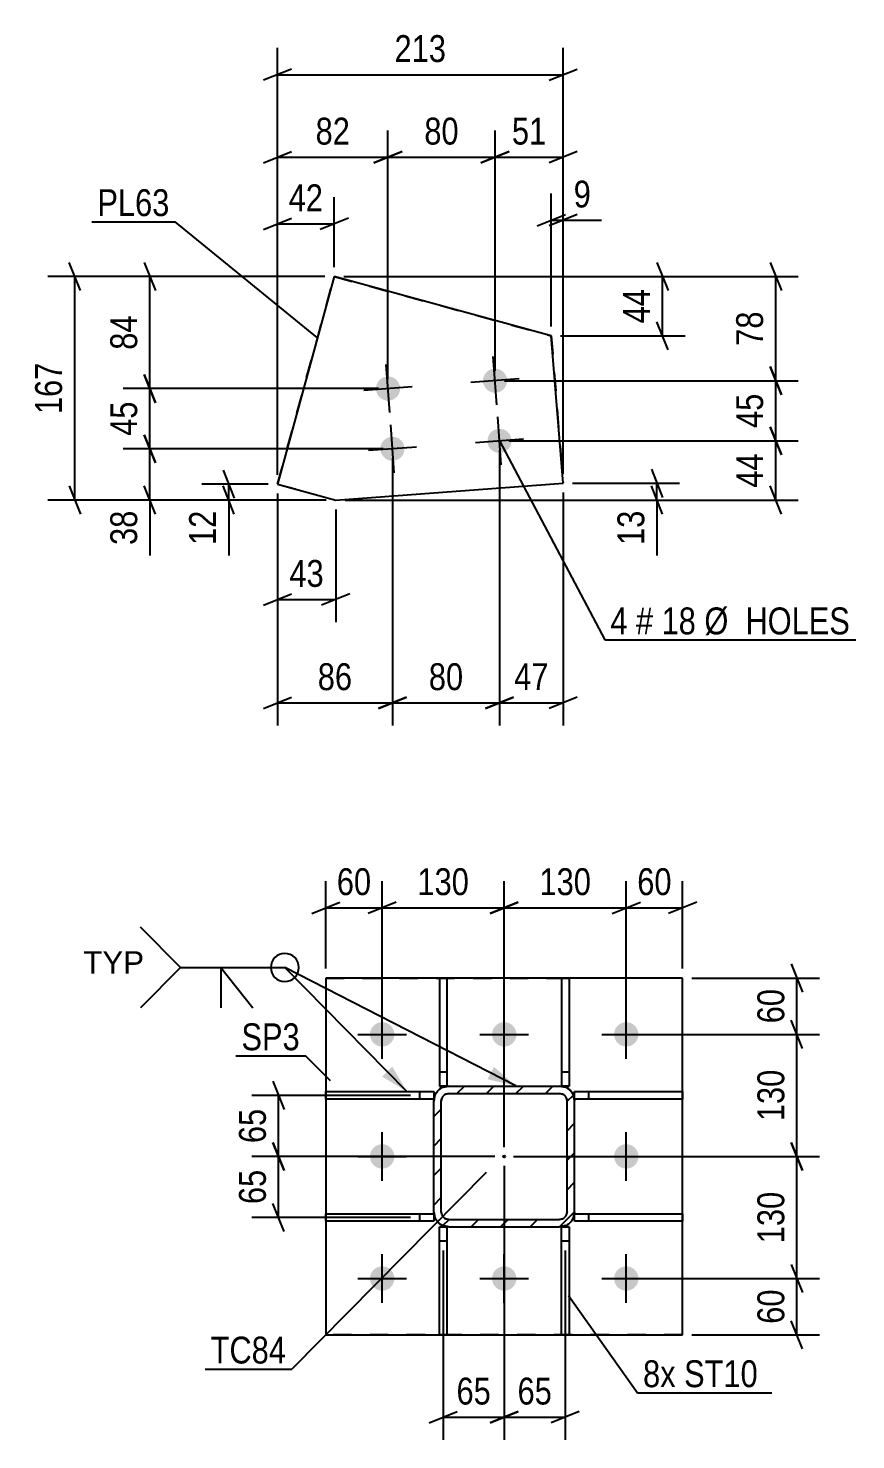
# Model space of a CAD drawing. Header units: millimetres. Extents: x 0 to 841, y 0 to 594.
# Drawn here: x 480.9 to 569, y 223 to 373.3 of the extents above; entities that cross this region are included whole.
import ezdxf

# ---------------------------------------------------------------- set-up
doc = ezdxf.new("R2010")
doc.units = ezdxf.units.MM
doc.linetypes.add('DXK_LINE_DOT2', pattern=[3.9198, 1.9599, -1.9599])
doc.styles.add('Arial', font='ARIAL.TTF', dxfattribs={"height": 0.2})
doc.styles.add('Arial Narrow', font='ARIALN.TTF', dxfattribs={"height": 0.2})

# ---------------------------------------------------------------- blocks, each defined once
blk = doc.blocks.new('Part-682121906-4505 - 4412')
at = {"color": 2, "linetype": 'Continuous'}
for p, q in [((537.69, 272.13), (537.69, 260.63)), ((537.69, 272.13), (538.49, 272.13)), ((538.49, 272.13), (538.49, 260.63)), ((537.69, 260.63), (538.49, 260.63))]:
    blk.add_line(p, q, dxfattribs=at)
at = {"color": 7, "linetype": 'DXK_LINE_DOT2'}
for p, q in [((537.69, 262.13), (538.49, 262.13)), ((538.49, 260.63), (537.69, 260.63))]:
    blk.add_line(p, q, dxfattribs=at)
blk = doc.blocks.new('Part-682121906-4457 - 4412')
at = {"color": 2, "linetype": 'Continuous'}
for p, q in [((512.59, 272.13), (512.59, 234.13)), ((550.59, 272.13), (512.59, 272.13)), ((550.59, 234.13), (550.59, 272.13)), ((512.59, 234.13), (550.59, 234.13))]:
    blk.add_line(p, q, dxfattribs=at)
at = {"color": 7, "linetype": 'DXK_LINE_DOT2'}
for p, q in [((512.59, 272.13), (537.69, 272.13)), ((550.59, 234.13), (512.59, 234.13))]:
    blk.add_line(p, q, dxfattribs=at)
blk = doc.blocks.new('Part-682121906-4421 - 4412')
at = {"linetype": 'Continuous'}
h = blk.add_hatch(dxfattribs=at)
h.set_pattern_fill('', scale=0.7, style=0, pattern_type=0)
h.set_pattern_definition([(45, (537.4908, 245.6333), (-1.57154, 1.57154), [])])
h.paths.add_polyline_path([(525.69, 245.63), (537.49, 245.63), (538.1, 245.76), (538.62, 246.1), (538.97, 246.62), (539.09, 247.23), (539.09, 259.03), (538.97, 259.65), (538.62, 260.16), (538.1, 260.51), (537.49, 260.63), (525.69, 260.63), (525.08, 260.51), (524.56, 260.16), (524.21, 259.65), (524.09, 259.03), (524.09, 247.23), (524.21, 246.62), (524.56, 246.1), (525.08, 245.76)])
h.paths.add_polyline_path([(524.95, 246.93), (524.89, 247.23), (524.89, 259.03), (524.95, 259.34), (525.13, 259.6), (525.38, 259.77), (525.69, 259.83), (537.49, 259.83), (537.8, 259.77), (538.06, 259.6), (538.23, 259.34), (538.29, 259.03), (538.29, 247.23), (538.23, 246.93), (538.06, 246.67), (537.8, 246.49), (537.49, 246.43), (525.69, 246.43), (525.38, 246.49), (525.13, 246.67)])
blk.add_hatch(color=246, dxfattribs=at).paths.add_polyline_path([(531.59, 253.03, -1), (531.59, 253.23, -1)])
at = {"color": 7, "linetype": 'DXK_LINE_DOT2'}
for p, q in [((525.08, 260.51), (525.69, 260.63)), ((525.69, 260.63), (537.49, 260.63)), ((537.49, 260.63), (538.1, 260.51)), ((524.09, 259.03), (524.21, 259.65)), ((524.09, 247.23), (524.09, 259.03)), ((524.95, 259.34), (524.89, 259.03)), ((524.89, 247.23), (524.89, 259.03)), ((525.69, 259.83), (525.38, 259.77)), ((525.69, 259.83), (537.49, 259.83)), ((537.8, 259.77), (537.49, 259.83)), ((538.29, 259.03), (538.23, 259.34)), ((538.29, 247.23), (538.29, 259.03)), ((538.97, 259.65), (539.09, 259.03)), ((539.09, 247.23), (539.09, 259.03)), ((524.21, 246.62), (524.09, 247.23)), ((524.89, 247.23), (524.95, 246.93)), ((538.23, 246.93), (538.29, 247.23)), ((539.09, 247.23), (538.97, 246.62)), ((525.69, 245.63), (525.08, 245.76)), ((525.38, 246.49), (525.69, 246.43)), ((525.69, 246.43), (537.49, 246.43)), ((525.69, 245.63), (537.49, 245.63)), ((537.49, 246.43), (537.8, 246.49)), ((538.1, 245.76), (537.49, 245.63))]:
    blk.add_line(p, q, dxfattribs=at)
at = {"color": 2, "linetype": 'Continuous'}
for p, q in [((525.69, 260.63), (525.08, 260.51)), ((525.69, 260.63), (537.49, 260.63)), ((538.1, 260.51), (537.49, 260.63)), ((524.21, 259.65), (524.09, 259.03)), ((524.09, 247.23), (524.09, 259.03)), ((524.89, 259.03), (524.95, 259.34)), ((524.89, 247.23), (524.89, 259.03)), ((525.38, 259.77), (525.69, 259.83)), ((525.69, 259.83), (537.49, 259.83)), ((537.49, 259.83), (537.8, 259.77)), ((538.23, 259.34), (538.29, 259.03)), ((538.29, 247.23), (538.29, 259.03)), ((539.09, 259.03), (538.97, 259.65)), ((539.09, 247.23), (539.09, 259.03)), ((524.09, 247.23), (524.21, 246.62)), ((524.95, 246.93), (524.89, 247.23)), ((538.29, 247.23), (538.23, 246.93)), ((538.97, 246.62), (539.09, 247.23)), ((525.08, 245.76), (525.69, 245.63)), ((525.69, 246.43), (525.38, 246.49)), ((525.69, 246.43), (537.49, 246.43)), ((525.69, 245.63), (537.49, 245.63)), ((537.8, 246.49), (537.49, 246.43)), ((537.49, 245.63), (538.1, 245.76))]:
    blk.add_line(p, q, dxfattribs=at)
at = {"color": 246, "linetype": 'DXK_LINE_DOT2'}
blk.add_line((531.59, 253.13), (531.59, 253.13), dxfattribs=at)
at = {"color": 246, "linetype": 'Continuous'}
blk.add_circle((531.59, 253.13), 0.1, dxfattribs=at)
at = {"color": 7, "linetype": 'DXK_LINE_DOT2'}
for centre, radius, start, end in [((525.69, 259.03), 1.6, 112.5, 157.5), ((537.49, 259.03), 1.6, 22.5, 67.5), ((525.69, 259.03), 0.8, 112.5, 157.5), ((537.49, 259.03), 0.8, 22.5, 67.5), ((525.69, 247.23), 1.6, 202.5, 247.5), ((525.69, 247.23), 0.8, 202.5, 247.5), ((537.49, 247.23), 0.8, 292.5, 337.5), ((537.49, 247.23), 1.6, 292.5, 337.5)]:
    blk.add_arc(centre, radius, start, end, dxfattribs=at)
at = {"color": 2, "linetype": 'Continuous'}
for centre, radius, start, end in [((525.69, 259.03), 1.6, 112.5, 157.5), ((537.49, 259.03), 1.6, 22.5, 67.5), ((525.69, 259.03), 0.8, 112.5, 157.5), ((537.49, 259.03), 0.8, 22.5, 67.5), ((525.69, 247.23), 1.6, 202.5, 247.5), ((525.69, 247.23), 0.8, 202.5, 247.5), ((537.49, 247.23), 0.8, 292.5, 337.5), ((537.49, 247.23), 1.6, 292.5, 337.5)]:
    blk.add_arc(centre, radius, start, end, dxfattribs=at)
blk = doc.blocks.new('Part-682121906-4490 - 4412')
at = {"color": 2, "linetype": 'Continuous'}
for p, q in [((524.69, 245.63), (525.49, 245.63)), ((524.69, 234.13), (524.69, 245.63)), ((525.49, 245.63), (525.49, 234.13)), ((525.49, 234.13), (524.69, 234.13))]:
    blk.add_line(p, q, dxfattribs=at)
at = {"color": 7, "linetype": 'DXK_LINE_DOT2'}
for p, q in [((525.49, 245.63), (524.69, 245.63)), ((524.69, 244.13), (525.49, 244.13))]:
    blk.add_line(p, q, dxfattribs=at)
blk = doc.blocks.new('Part-682121906-4495 - 4412')
at = {"color": 2, "linetype": 'Continuous'}
for p, q in [((537.69, 245.63), (538.49, 245.63)), ((537.69, 234.13), (537.69, 245.63)), ((538.49, 245.63), (538.49, 234.13)), ((538.49, 234.13), (537.69, 234.13))]:
    blk.add_line(p, q, dxfattribs=at)
at = {"color": 7, "linetype": 'DXK_LINE_DOT2'}
for p, q in [((538.49, 245.63), (537.69, 245.63)), ((537.69, 244.13), (538.49, 244.13))]:
    blk.add_line(p, q, dxfattribs=at)
blk = doc.blocks.new('Part-682121906-4500 - 4412')
at = {"color": 2, "linetype": 'Continuous'}
for p, q in [((524.69, 272.13), (524.69, 260.63)), ((524.69, 272.13), (525.49, 272.13)), ((525.49, 272.13), (525.49, 260.63)), ((524.69, 260.63), (525.49, 260.63))]:
    blk.add_line(p, q, dxfattribs=at)
at = {"color": 7, "linetype": 'DXK_LINE_DOT2'}
for p, q in [((524.69, 262.13), (525.49, 262.13)), ((525.49, 260.63), (524.69, 260.63))]:
    blk.add_line(p, q, dxfattribs=at)
blk = doc.blocks.new('Part-682121906-4510 - 4412')
at = {"color": 2, "linetype": 'Continuous'}
for p, q in [((512.59, 247.03), (524.09, 247.03)), ((512.59, 246.23), (512.59, 247.03)), ((524.09, 247.03), (524.09, 246.23)), ((524.09, 246.23), (512.59, 246.23))]:
    blk.add_line(p, q, dxfattribs=at)
at = {"color": 7, "linetype": 'DXK_LINE_DOT2'}
blk.add_line((522.59, 246.23), (522.59, 247.03), dxfattribs=at)
blk = doc.blocks.new('Part-682121906-4515 - 4412')
at = {"color": 2, "linetype": 'Continuous'}
for p, q in [((512.59, 260.03), (524.09, 260.03)), ((512.59, 259.23), (512.59, 260.03)), ((524.09, 259.23), (512.59, 259.23)), ((524.09, 260.03), (524.09, 259.23))]:
    blk.add_line(p, q, dxfattribs=at)
at = {"color": 7, "linetype": 'DXK_LINE_DOT2'}
blk.add_line((522.59, 259.23), (522.59, 260.03), dxfattribs=at)
blk = doc.blocks.new('Part-682121906-4520 - 4412')
at = {"color": 2, "linetype": 'Continuous'}
for p, q in [((539.09, 246.23), (539.09, 247.03)), ((539.09, 247.03), (550.59, 247.03)), ((550.59, 247.03), (550.59, 246.23)), ((550.59, 246.23), (539.09, 246.23))]:
    blk.add_line(p, q, dxfattribs=at)
at = {"color": 7, "linetype": 'DXK_LINE_DOT2'}
blk.add_line((540.59, 246.23), (540.59, 247.03), dxfattribs=at)
blk = doc.blocks.new('Part-682121906-4525 - 4412')
at = {"color": 2, "linetype": 'Continuous'}
for p, q in [((539.09, 259.23), (539.09, 260.03)), ((539.09, 260.03), (550.59, 260.03)), ((550.59, 259.23), (539.09, 259.23)), ((550.59, 260.03), (550.59, 259.23))]:
    blk.add_line(p, q, dxfattribs=at)
at = {"color": 7, "linetype": 'DXK_LINE_DOT2'}
blk.add_line((540.59, 259.23), (540.59, 260.03), dxfattribs=at)
blk = doc.blocks.new('Bolt-682121906-4541 - 4412')
at = {"linetype": 'Continuous'}
for points in [[(518.59, 267.43, -1), (518.59, 264.83, -1)], [(531.59, 267.43, -1), (531.59, 264.83, -1)], [(544.59, 267.43, -1), (544.59, 264.83, -1)], [(518.59, 254.43, -1), (518.59, 251.83, -1)], [(544.59, 254.43, -1), (544.59, 251.83, -1)], [(518.59, 241.43, -1), (518.59, 238.83, -1)], [(531.59, 241.43, -1), (531.59, 238.83, -1)], [(544.59, 241.43, -1), (544.59, 238.83, -1)]]:
    blk.add_hatch(color=1, dxfattribs=at).paths.add_polyline_path(points)
at = {"color": 1, "linetype": 'Continuous'}
for p, q in [((518.59, 263.53), (518.59, 268.73)), ((531.59, 263.53), (531.59, 268.73)), ((544.59, 263.53), (544.59, 268.73)), ((515.99, 266.13), (521.19, 266.13)), ((528.99, 266.13), (534.19, 266.13)), ((541.99, 266.13), (547.19, 266.13)), ((518.59, 250.53), (518.59, 255.73)), ((544.59, 250.53), (544.59, 255.73)), ((515.99, 253.13), (521.19, 253.13)), ((541.99, 253.13), (547.19, 253.13)), ((518.59, 237.53), (518.59, 242.73)), ((531.59, 237.53), (531.59, 242.73)), ((544.59, 237.53), (544.59, 242.73)), ((515.99, 240.13), (521.19, 240.13)), ((528.99, 240.13), (534.19, 240.13)), ((541.99, 240.13), (547.19, 240.13))]:
    blk.add_line(p, q, dxfattribs=at)
blk = doc.blocks.new('Part-682121906-1395 - 1379')
at = {"color": 2, "linetype": 'Continuous'}
for p, q in [((513.49, 346.84), (507.44, 324.73)), ((536.6, 340.52), (513.49, 346.84)), ((513.49, 346.84), (513.49, 346.84)), ((537.86, 324.82), (536.6, 340.52)), ((536.6, 340.52), (536.6, 340.52)), ((507.44, 324.73), (513.64, 323.03)), ((507.44, 324.73), (507.44, 324.73)), ((513.64, 323.03), (537.86, 324.82))]:
    blk.add_line(p, q, dxfattribs=at)
at = {"color": 7, "linetype": 'DXK_LINE_DOT2'}
for p, q in [((507.44, 324.73), (513.49, 346.84)), ((513.49, 346.84), (536.6, 340.52)), ((536.6, 340.52), (537.86, 324.82)), ((507.44, 324.73), (513.64, 323.03))]:
    blk.add_line(p, q, dxfattribs=at)
blk = doc.blocks.new('Bolt-682121906-1428 - 1379')
at = {"linetype": 'Continuous'}
for points in [[(529.33, 335.74), (529.35, 336.01), (529.44, 336.27), (529.57, 336.5), (529.75, 336.7), (529.97, 336.86), (530.21, 336.97), (530.48, 337.02), (530.75, 337.02), (531.01, 336.97), (531.25, 336.86), (531.47, 336.7), (531.65, 336.5), (531.79, 336.27), (531.87, 336.01), (531.9, 335.74), (531.87, 335.48), (531.79, 335.22), (531.65, 334.99), (531.47, 334.79), (531.25, 334.63), (531.01, 334.52), (530.75, 334.47), (530.48, 334.47), (530.21, 334.52), (529.97, 334.63), (529.75, 334.79), (529.57, 334.99), (529.44, 335.22), (529.35, 335.48)], [(517.93, 334.9), (517.96, 335.17), (518.04, 335.43), (518.17, 335.66), (518.35, 335.86), (518.57, 336.02), (518.82, 336.13), (519.08, 336.18), (519.35, 336.18), (519.61, 336.13), (519.86, 336.02), (520.07, 335.86), (520.25, 335.66), (520.39, 335.43), (520.47, 335.17), (520.5, 334.9), (520.47, 334.64), (520.39, 334.38), (520.25, 334.15), (520.07, 333.95), (519.86, 333.79), (519.61, 333.68), (519.35, 333.62), (519.08, 333.62), (518.82, 333.68), (518.57, 333.79), (518.35, 333.95), (518.17, 334.15), (518.04, 334.38), (517.96, 334.64)], [(518.4, 328.49), (518.43, 328.76), (518.51, 329.01), (518.65, 329.25), (518.83, 329.45), (519.04, 329.6), (519.29, 329.71), (519.55, 329.77), (519.82, 329.77), (520.08, 329.71), (520.33, 329.6), (520.55, 329.45), (520.73, 329.25), (520.86, 329.01), (520.95, 328.76), (520.97, 328.49), (520.95, 328.22), (520.86, 327.97), (520.73, 327.74), (520.55, 327.54), (520.33, 327.38), (520.08, 327.27), (519.82, 327.21), (519.55, 327.21), (519.29, 327.27), (519.04, 327.38), (518.83, 327.54), (518.65, 327.74), (518.51, 327.97), (518.43, 328.22)], [(529.8, 329.33), (529.83, 329.6), (529.91, 329.86), (530.04, 330.09), (530.22, 330.29), (530.44, 330.45), (530.69, 330.56), (530.95, 330.61), (531.22, 330.61), (531.48, 330.56), (531.73, 330.45), (531.95, 330.29), (532.13, 330.09), (532.26, 329.86), (532.34, 329.6), (532.37, 329.33), (532.34, 329.07), (532.26, 328.81), (532.13, 328.58), (531.95, 328.38), (531.73, 328.22), (531.48, 328.11), (531.22, 328.06), (530.95, 328.06), (530.69, 328.11), (530.44, 328.22), (530.22, 328.38), (530.04, 328.58), (529.91, 328.81), (529.83, 329.07)]]:
    blk.add_hatch(color=1, dxfattribs=at).paths.add_polyline_path(points)
at = {"color": 1, "linetype": 'Continuous'}
for p, q in [((530.8, 333.18), (530.42, 338.31)), ((519.4, 332.34), (519.02, 337.47)), ((533.18, 335.93), (528.05, 335.56)), ((521.78, 335.09), (516.65, 334.71)), ((519.88, 325.93), (519.5, 331.06)), ((531.27, 326.77), (530.9, 331.9)), ((533.65, 329.52), (528.52, 329.14)), ((522.25, 328.68), (517.12, 328.3))]:
    blk.add_line(p, q, dxfattribs=at)
blk = doc.blocks.new('StraightDimension-682121906-35079 - 4412')
at = {"color": 7, "linetype": 'Continuous'}
for p, q in [((562.17, 241.63), (563.37, 238.63)), ((545.59, 240.13), (565.17, 240.13)), ((562.77, 234.13), (562.77, 240.13)), ((563.37, 232.63), (562.17, 235.63)), ((551.59, 234.13), (565.17, 234.13))]:
    blk.add_line(p, q, dxfattribs=at)
at = {"color": 0}
blk.add_wipeout([(562.02, 239.56), (557.82, 239.56), (557.82, 234.71), (562.02, 234.71)], dxfattribs=at)
at = {"color": 3, "style": 'Arial Narrow'}
blk.add_text('60', height=2.863, rotation=90.0002, dxfattribs=at).set_placement((561.42, 235.31))
blk = doc.blocks.new('StraightDimension-682121906-35064 - 4412')
at = {"color": 7, "linetype": 'Continuous'}
for p, q in [((531.59, 252.13), (531.59, 222.96)), ((538.09, 243.13), (538.09, 222.96)), ((530.09, 224.76), (533.09, 225.96)), ((539.59, 225.96), (536.59, 224.76)), ((531.59, 225.36), (538.09, 225.36))]:
    blk.add_line(p, q, dxfattribs=at)
at = {"color": 0}
blk.add_wipeout([(537.27, 226.11), (537.27, 230.31), (532.41, 230.31), (532.41, 226.11)], dxfattribs=at)
at = {"color": 3, "style": 'Arial Narrow'}
blk.add_text('65', height=2.863, dxfattribs=at).set_placement((533.01, 226.71))
blk = doc.blocks.new('StraightDimension-682121906-35053 - 4412')
at = {"color": 7, "linetype": 'Continuous'}
for p, q in [((506.95, 254.63), (508.15, 251.63)), ((530.59, 253.13), (504.7, 253.13)), ((507.55, 246.63), (507.55, 253.13)), ((508.15, 245.13), (506.95, 248.13)), ((521.59, 246.63), (504.7, 246.63))]:
    blk.add_line(p, q, dxfattribs=at)
at = {"color": 0}
blk.add_wipeout([(506.8, 252.31), (502.6, 252.31), (502.6, 247.46), (506.8, 247.46)], dxfattribs=at)
at = {"color": 3, "style": 'Arial Narrow'}
blk.add_text('65', height=2.863, rotation=90.0002, dxfattribs=at).set_placement((506.2, 248.06))
blk = doc.blocks.new('StraightDimension-682121906-35093 - 4412')
at = {"color": 7, "linetype": 'Continuous'}
for p, q in [((512.59, 273.13), (512.59, 282.46)), ((518.59, 267.13), (518.59, 282.46)), ((511.09, 279.01), (514.09, 280.21)), ((512.59, 279.61), (518.59, 279.61)), ((520.09, 280.21), (517.09, 279.01))]:
    blk.add_line(p, q, dxfattribs=at)
at = {"color": 0}
blk.add_wipeout([(518.02, 280.36), (518.02, 284.56), (513.16, 284.56), (513.16, 280.36)], dxfattribs=at)
at = {"color": 3, "style": 'Arial Narrow'}
blk.add_text('60', height=2.863, dxfattribs=at).set_placement((513.76, 280.96))
blk = doc.blocks.new('StraightDimension-682121906-35091 - 4412')
at = {"color": 7, "linetype": 'Continuous'}
for p, q in [((531.59, 254.13), (531.59, 282.46)), ((544.59, 267.13), (544.59, 282.46)), ((533.09, 280.21), (530.09, 279.01)), ((531.59, 279.61), (544.59, 279.61)), ((543.09, 279.01), (546.09, 280.21))]:
    blk.add_line(p, q, dxfattribs=at)
at = {"color": 0}
blk.add_wipeout([(541.43, 280.36), (541.43, 284.56), (534.75, 284.56), (534.75, 280.36)], dxfattribs=at)
at = {"color": 3, "style": 'Arial Narrow'}
blk.add_text('130', height=2.863, dxfattribs=at).set_placement((535.35, 280.96))
blk = doc.blocks.new('StraightDimension-682121906-35052 - 4412')
at = {"color": 7, "linetype": 'Continuous'}
for p, q in [((506.95, 261.13), (508.15, 258.13)), ((521.59, 259.63), (504.7, 259.63)), ((507.55, 253.13), (507.55, 259.63)), ((508.15, 251.63), (506.95, 254.63)), ((530.59, 253.13), (504.7, 253.13))]:
    blk.add_line(p, q, dxfattribs=at)
at = {"color": 0}
blk.add_wipeout([(506.8, 258.81), (502.6, 258.81), (502.6, 253.95), (506.8, 253.95)], dxfattribs=at)
at = {"color": 3, "style": 'Arial Narrow'}
blk.add_text('65', height=2.863, rotation=90.0002, dxfattribs=at).set_placement((506.2, 254.55))
blk = doc.blocks.new('StraightDimension-682121906-35065 - 4412')
at = {"color": 7, "linetype": 'Continuous'}
for p, q in [((531.59, 252.13), (531.59, 222.96)), ((525.09, 243.13), (525.09, 222.96)), ((523.59, 224.76), (526.59, 225.96)), ((533.09, 225.96), (530.09, 224.76)), ((525.09, 225.36), (531.59, 225.36))]:
    blk.add_line(p, q, dxfattribs=at)
at = {"color": 0}
blk.add_wipeout([(530.77, 226.11), (530.77, 230.31), (525.91, 230.31), (525.91, 226.11)], dxfattribs=at)
at = {"color": 3, "style": 'Arial Narrow'}
blk.add_text('65', height=2.863, dxfattribs=at).set_placement((526.51, 226.71))
blk = doc.blocks.new('StraightDimension-682121906-35076 - 4412')
at = {"color": 7, "linetype": 'Continuous'}
for p, q in [((562.17, 273.63), (563.37, 270.63)), ((551.59, 272.13), (565.17, 272.13)), ((562.77, 266.13), (562.77, 272.13)), ((563.37, 264.63), (562.17, 267.63)), ((545.59, 266.13), (565.17, 266.13))]:
    blk.add_line(p, q, dxfattribs=at)
at = {"color": 0}
blk.add_wipeout([(562.02, 271.56), (557.82, 271.56), (557.82, 266.71), (562.02, 266.71)], dxfattribs=at)
at = {"color": 3, "style": 'Arial Narrow'}
blk.add_text('60', height=2.863, rotation=90.0002, dxfattribs=at).set_placement((561.42, 267.31))
blk = doc.blocks.new('StraightDimension-682121906-35077 - 4412')
at = {"color": 7, "linetype": 'Continuous'}
for p, q in [((563.37, 264.63), (562.17, 267.63)), ((545.59, 266.13), (565.17, 266.13)), ((562.77, 253.13), (562.77, 266.13)), ((562.17, 254.63), (563.37, 251.63)), ((532.59, 253.13), (565.17, 253.13))]:
    blk.add_line(p, q, dxfattribs=at)
at = {"color": 0}
blk.add_wipeout([(562.02, 262.98), (557.82, 262.98), (557.82, 256.29), (562.02, 256.29)], dxfattribs=at)
at = {"color": 3, "style": 'Arial Narrow'}
blk.add_text('130', height=2.863, rotation=90.0002, dxfattribs=at).set_placement((561.42, 256.89))
blk = doc.blocks.new('StraightDimension-682121906-35078 - 4412')
at = {"color": 7, "linetype": 'Continuous'}
for p, q in [((563.37, 251.63), (562.17, 254.63)), ((532.59, 253.13), (565.17, 253.13)), ((562.77, 240.13), (562.77, 253.13)), ((562.17, 241.63), (563.37, 238.63)), ((545.59, 240.13), (565.17, 240.13))]:
    blk.add_line(p, q, dxfattribs=at)
at = {"color": 0}
blk.add_wipeout([(562.02, 249.98), (557.82, 249.98), (557.82, 243.29), (562.02, 243.29)], dxfattribs=at)
at = {"color": 3, "style": 'Arial Narrow'}
blk.add_text('130', height=2.863, rotation=90.0002, dxfattribs=at).set_placement((561.42, 243.89))
blk = doc.blocks.new('StraightDimension-682121906-35090 - 4412')
at = {"color": 7, "linetype": 'Continuous'}
for p, q in [((544.59, 267.13), (544.59, 282.46)), ((550.59, 273.13), (550.59, 282.46)), ((543.09, 279.01), (546.09, 280.21)), ((544.59, 279.61), (550.59, 279.61)), ((552.09, 280.21), (549.09, 279.01))]:
    blk.add_line(p, q, dxfattribs=at)
at = {"color": 0}
blk.add_wipeout([(550.02, 280.36), (550.02, 284.56), (545.16, 284.56), (545.16, 280.36)], dxfattribs=at)
at = {"color": 3, "style": 'Arial Narrow'}
blk.add_text('60', height=2.863, dxfattribs=at).set_placement((545.76, 280.96))
blk = doc.blocks.new('StraightDimension-682121906-35092 - 4412')
at = {"color": 7, "linetype": 'Continuous'}
for p, q in [((518.59, 267.13), (518.59, 282.46)), ((531.59, 254.13), (531.59, 282.46)), ((520.09, 280.21), (517.09, 279.01)), ((518.59, 279.61), (531.59, 279.61)), ((530.09, 279.01), (533.09, 280.21))]:
    blk.add_line(p, q, dxfattribs=at)
at = {"color": 0}
blk.add_wipeout([(528.43, 280.36), (528.43, 284.56), (521.75, 284.56), (521.75, 280.36)], dxfattribs=at)
at = {"color": 3, "style": 'Arial Narrow'}
blk.add_text('130', height=2.863, dxfattribs=at).set_placement((522.35, 280.96))
blk = doc.blocks.new('StraightDimension-682121906-35633 - 1379')
at = {"color": 7, "linetype": 'Continuous'}
for p, q in [((493.24, 348.34), (494.44, 345.34)), ((512.49, 346.84), (490.99, 346.84)), ((493.84, 334.9), (493.84, 346.84)), ((494.44, 333.4), (493.24, 336.4)), ((518.21, 334.9), (490.99, 334.9))]:
    blk.add_line(p, q, dxfattribs=at)
at = {"color": 0}
blk.add_wipeout([(493.09, 343.3), (488.89, 343.3), (488.89, 338.44), (493.09, 338.44)], dxfattribs=at)
at = {"color": 3, "style": 'Arial Narrow'}
blk.add_text('84', height=2.863, rotation=90.0002, dxfattribs=at).set_placement((492.49, 339.04))
blk = doc.blocks.new('StraightDimension-682121906-35634 - 1379')
at = {"color": 7, "linetype": 'Continuous'}
for p, q in [((493.24, 336.4), (494.44, 333.4)), ((518.21, 334.9), (490.99, 334.9)), ((493.84, 328.49), (493.84, 334.9)), ((494.44, 326.99), (493.24, 329.99)), ((518.69, 328.49), (490.99, 328.49))]:
    blk.add_line(p, q, dxfattribs=at)
at = {"color": 0}
blk.add_wipeout([(493.09, 334.13), (488.89, 334.13), (488.89, 329.27), (493.09, 329.27)], dxfattribs=at)
at = {"color": 3, "style": 'Arial Narrow'}
blk.add_text('45', height=2.863, rotation=90.0002, dxfattribs=at).set_placement((492.49, 329.87))
blk = doc.blocks.new('StraightDimension-682121906-1492 - 1379')
at = {"color": 7, "linetype": 'Continuous'}
for p, q in [((507.44, 323.73), (507.44, 310.04)), ((513.64, 322.03), (513.64, 310.04)), ((505.94, 311.84), (508.94, 313.04)), ((515.14, 313.04), (512.14, 311.84)), ((507.44, 312.44), (513.64, 312.44))]:
    blk.add_line(p, q, dxfattribs=at)
at = {"color": 0}
blk.add_wipeout([(512.97, 313.19), (512.97, 317.39), (508.11, 317.39), (508.11, 313.19)], dxfattribs=at)
at = {"color": 3, "style": 'Arial Narrow'}
blk.add_text('43', height=2.863, dxfattribs=at).set_placement((508.71, 313.79))
blk = doc.blocks.new('StraightDimension-682121906-1474 - 1379')
at = {"color": 7, "linetype": 'Continuous'}
for p, q in [((501.64, 326.23), (502.84, 323.23)), ((506.44, 324.73), (499.39, 324.73)), ((502.24, 323.03), (502.24, 324.73)), ((502.84, 321.53), (501.64, 324.53)), ((512.64, 323.03), (499.39, 323.03))]:
    blk.add_line(p, q, dxfattribs=at)
at = {"color": 0}
blk.add_wipeout([(501.49, 322.51), (497.29, 322.51), (497.29, 317.65), (501.49, 317.65)], dxfattribs=at)
at = {"color": 7, "linetype": 'Continuous'}
blk.add_line((502.24, 323.03), (502.24, 317.13), dxfattribs=at)
blk.add_line((502.24, 323.03), (502.24, 317.13), dxfattribs=at)
at = {"color": 3, "style": 'Arial Narrow'}
blk.add_text('12', height=2.863, rotation=90.0002, dxfattribs=at).set_placement((500.89, 318.25))
blk = doc.blocks.new('StraightDimension-682121906-35635 - 1379')
at = {"color": 7, "linetype": 'Continuous'}
for p, q in [((493.24, 329.99), (494.44, 326.99)), ((518.69, 328.49), (490.99, 328.49)), ((493.84, 323.03), (493.84, 328.49)), ((494.44, 321.53), (493.24, 324.53)), ((512.64, 323.03), (490.99, 323.03))]:
    blk.add_line(p, q, dxfattribs=at)
at = {"color": 0}
blk.add_wipeout([(493.09, 322.51), (488.89, 322.51), (488.89, 317.65), (493.09, 317.65)], dxfattribs=at)
at = {"color": 7, "linetype": 'Continuous'}
blk.add_line((493.84, 323.03), (493.84, 317.13), dxfattribs=at)
blk.add_line((493.84, 323.03), (493.84, 317.13), dxfattribs=at)
at = {"color": 3, "style": 'Arial Narrow'}
blk.add_text('38', height=2.863, rotation=90.0002, dxfattribs=at).set_placement((492.49, 318.25))
blk = doc.blocks.new('StraightDimension-682121906-35680 - 1379')
at = {"color": 7, "linetype": 'Continuous'}
for p, q in [((486.44, 345.34), (485.24, 348.34)), ((512.49, 346.84), (482.99, 346.84)), ((485.84, 323.03), (485.84, 346.84)), ((485.24, 324.53), (486.44, 321.53)), ((512.64, 323.03), (482.99, 323.03))]:
    blk.add_line(p, q, dxfattribs=at)
at = {"color": 0}
blk.add_wipeout([(485.09, 338.28), (480.89, 338.28), (480.89, 331.59), (485.09, 331.59)], dxfattribs=at)
at = {"color": 3, "style": 'Arial Narrow'}
blk.add_text('167', height=2.863, rotation=90.0002, dxfattribs=at).set_placement((484.49, 332.19))
blk = doc.blocks.new('StraightDimension-682121906-35689 - 1379')
at = {"color": 7, "linetype": 'Continuous'}
for p, q in [((531.09, 328.33), (531.09, 299.04)), ((537.86, 323.82), (537.86, 299.04)), ((529.59, 300.84), (532.59, 302.04)), ((531.09, 301.44), (537.86, 301.44)), ((539.36, 302.04), (536.36, 300.84))]:
    blk.add_line(p, q, dxfattribs=at)
at = {"color": 0}
blk.add_wipeout([(536.9, 302.19), (536.9, 306.39), (532.05, 306.39), (532.05, 302.19)], dxfattribs=at)
at = {"color": 3, "style": 'Arial Narrow'}
blk.add_text('47', height=2.863, dxfattribs=at).set_placement((532.65, 302.79))
blk = doc.blocks.new('StraightDimension-682121906-35690 - 1379')
at = {"color": 7, "linetype": 'Continuous'}
for p, q in [((531.09, 328.33), (531.09, 299.04)), ((519.69, 327.49), (519.69, 299.04)), ((518.19, 300.84), (521.19, 302.04)), ((519.69, 301.44), (531.09, 301.44)), ((532.59, 302.04), (529.59, 300.84))]:
    blk.add_line(p, q, dxfattribs=at)
at = {"color": 0}
blk.add_wipeout([(527.81, 302.19), (527.81, 306.39), (522.96, 306.39), (522.96, 302.19)], dxfattribs=at)
at = {"color": 3, "style": 'Arial Narrow'}
blk.add_text('80', height=2.863, dxfattribs=at).set_placement((523.56, 302.79))
blk = doc.blocks.new('StraightDimension-682121906-35691 - 1379')
at = {"color": 7, "linetype": 'Continuous'}
for p, q in [((519.69, 327.49), (519.69, 299.04)), ((507.44, 323.73), (507.44, 299.04)), ((505.94, 300.84), (508.94, 302.04)), ((507.44, 301.44), (519.69, 301.44)), ((521.19, 302.04), (518.19, 300.84))]:
    blk.add_line(p, q, dxfattribs=at)
at = {"color": 0}
blk.add_wipeout([(515.99, 302.19), (515.99, 306.39), (511.13, 306.39), (511.13, 302.19)], dxfattribs=at)
at = {"color": 3, "style": 'Arial Narrow'}
blk.add_text('86', height=2.863, dxfattribs=at).set_placement((511.73, 302.79))
blk = doc.blocks.new('StraightDimension-682121906-35784 - 1379')
at = {"color": 7, "linetype": 'Continuous'}
for p, q in [((559.91, 348.34), (561.11, 345.34)), ((514.49, 346.84), (562.91, 346.84)), ((560.51, 335.74), (560.51, 346.84)), ((561.11, 334.24), (559.91, 337.24)), ((531.61, 335.74), (562.91, 335.74))]:
    blk.add_line(p, q, dxfattribs=at)
at = {"color": 0}
blk.add_wipeout([(559.76, 343.72), (555.56, 343.72), (555.56, 338.86), (559.76, 338.86)], dxfattribs=at)
at = {"color": 3, "style": 'Arial Narrow'}
blk.add_text('78', height=2.863, rotation=90.0002, dxfattribs=at).set_placement((559.16, 339.46))
blk = doc.blocks.new('StraightDimension-682121906-35785 - 1379')
at = {"color": 7, "linetype": 'Continuous'}
for p, q in [((559.91, 337.24), (561.11, 334.24)), ((531.61, 335.74), (562.91, 335.74)), ((560.51, 329.33), (560.51, 335.74)), ((561.11, 327.83), (559.91, 330.83)), ((532.09, 329.33), (562.91, 329.33))]:
    blk.add_line(p, q, dxfattribs=at)
at = {"color": 0}
blk.add_wipeout([(559.76, 334.97), (555.56, 334.97), (555.56, 330.11), (559.76, 330.11)], dxfattribs=at)
at = {"color": 3, "style": 'Arial Narrow'}
blk.add_text('45', height=2.863, rotation=90.0002, dxfattribs=at).set_placement((559.16, 330.71))
blk = doc.blocks.new('StraightDimension-682121906-35786 - 1379')
at = {"color": 7, "linetype": 'Continuous'}
for p, q in [((559.91, 330.83), (561.11, 327.83)), ((532.09, 329.33), (562.91, 329.33)), ((560.51, 323.03), (560.51, 329.33)), ((561.11, 321.53), (559.91, 324.53)), ((514.64, 323.03), (562.91, 323.03))]:
    blk.add_line(p, q, dxfattribs=at)
at = {"color": 0}
blk.add_wipeout([(559.76, 328.61), (555.56, 328.61), (555.56, 323.75), (559.76, 323.75)], dxfattribs=at)
at = {"color": 3, "style": 'Arial Narrow'}
blk.add_text('44', height=2.863, rotation=90.0002, dxfattribs=at).set_placement((559.16, 324.35))
blk = doc.blocks.new('StraightDimension-682121906-35813 - 1379')
at = {"color": 7, "linetype": 'Continuous'}
for p, q in [((547.26, 326.32), (548.46, 323.32)), ((538.86, 324.82), (550.26, 324.82)), ((547.86, 323.03), (547.86, 324.82)), ((548.46, 321.53), (547.26, 324.53)), ((514.64, 323.03), (550.26, 323.03))]:
    blk.add_line(p, q, dxfattribs=at)
at = {"color": 0}
blk.add_wipeout([(547.11, 322.51), (542.91, 322.51), (542.91, 317.65), (547.11, 317.65)], dxfattribs=at)
at = {"color": 7, "linetype": 'Continuous'}
blk.add_line((547.86, 323.03), (547.86, 317.13), dxfattribs=at)
blk.add_line((547.86, 323.03), (547.86, 317.13), dxfattribs=at)
at = {"color": 3, "style": 'Arial Narrow'}
blk.add_text('13', height=2.863, rotation=90.0002, dxfattribs=at).set_placement((546.51, 318.25))
blk = doc.blocks.new('StraightDimension-682121906-35824 - 1379')
at = {"color": 7, "linetype": 'Continuous'}
for p, q in [((547.86, 348.34), (549.06, 345.34)), ((514.49, 346.84), (550.86, 346.84)), ((548.46, 340.52), (548.46, 346.84)), ((549.06, 339.02), (547.86, 342.02)), ((537.6, 340.52), (550.86, 340.52))]:
    blk.add_line(p, q, dxfattribs=at)
at = {"color": 0}
blk.add_wipeout([(547.71, 346.11), (543.51, 346.11), (543.51, 341.25), (547.71, 341.25)], dxfattribs=at)
at = {"color": 3, "style": 'Arial Narrow'}
blk.add_text('44', height=2.863, rotation=90.0002, dxfattribs=at).set_placement((547.11, 341.85))
blk = doc.blocks.new('StraightDimension-682121906-35833 - 1379')
at = {"color": 7, "linetype": 'Continuous'}
for p, q in [((536.6, 341.52), (536.6, 355.69)), ((537.86, 325.82), (537.86, 355.69)), ((535.1, 352.24), (538.1, 353.44)), ((539.36, 353.44), (536.36, 352.24)), ((536.6, 352.84), (537.86, 352.84))]:
    blk.add_line(p, q, dxfattribs=at)
at = {"color": 0}
blk.add_wipeout([(541.42, 353.59), (541.42, 357.79), (538.39, 357.79), (538.39, 353.59)], dxfattribs=at)
at = {"color": 7, "linetype": 'Continuous'}
blk.add_line((537.86, 352.84), (541.94, 352.84), dxfattribs=at)
blk.add_line((537.86, 352.84), (541.94, 352.84), dxfattribs=at)
at = {"color": 3, "style": 'Arial Narrow'}
blk.add_text('9', height=2.86, dxfattribs=at).set_placement((538.99, 354.19))
blk = doc.blocks.new('StraightDimension-682121906-35835 - 1379')
at = {"color": 7, "linetype": 'Continuous'}
for p, q in [((507.44, 325.73), (507.44, 355.29)), ((513.49, 347.84), (513.49, 355.29)), ((505.94, 351.84), (508.94, 353.04)), ((507.44, 352.44), (513.49, 352.44)), ((514.99, 353.04), (511.99, 351.84))]:
    blk.add_line(p, q, dxfattribs=at)
at = {"color": 0}
blk.add_wipeout([(512.89, 353.19), (512.89, 357.39), (508.03, 357.39), (508.03, 353.19)], dxfattribs=at)
at = {"color": 3, "style": 'Arial Narrow'}
blk.add_text('42', height=2.863, dxfattribs=at).set_placement((508.63, 353.79))
blk = doc.blocks.new('StraightDimension-682121906-35854 - 1379')
at = {"color": 7, "linetype": 'Continuous'}
for p, q in [((507.44, 325.73), (507.44, 371.18)), ((537.86, 325.82), (537.86, 371.18)), ((508.94, 368.93), (505.94, 367.73)), ((507.44, 368.33), (537.86, 368.33)), ((536.36, 367.73), (539.36, 368.93))]:
    blk.add_line(p, q, dxfattribs=at)
at = {"color": 0}
blk.add_wipeout([(525.99, 369.08), (525.99, 373.28), (519.31, 373.28), (519.31, 369.08)], dxfattribs=at)
at = {"color": 3, "style": 'Arial Narrow'}
blk.add_text('213', height=2.863, dxfattribs=at).set_placement((519.91, 369.68))
blk = doc.blocks.new('StraightDimension-682121906-36442 - 1379')
at = {"color": 7, "linetype": 'Continuous'}
for p, q in [((530.61, 336.74), (530.61, 362.39)), ((537.86, 325.82), (537.86, 362.39)), ((529.11, 358.94), (532.11, 360.14)), ((530.61, 359.54), (537.86, 359.54)), ((539.36, 360.14), (536.36, 358.94))]:
    blk.add_line(p, q, dxfattribs=at)
at = {"color": 0}
blk.add_wipeout([(536.67, 360.29), (536.67, 364.49), (531.81, 364.49), (531.81, 360.29)], dxfattribs=at)
at = {"color": 3, "style": 'Arial Narrow'}
blk.add_text('51', height=2.863, dxfattribs=at).set_placement((532.41, 360.89))
blk = doc.blocks.new('StraightDimension-682121906-36443 - 1379')
at = {"color": 7, "linetype": 'Continuous'}
for p, q in [((519.21, 335.9), (519.21, 362.39)), ((530.61, 336.74), (530.61, 362.39)), ((517.71, 358.94), (520.71, 360.14)), ((519.21, 359.54), (530.61, 359.54)), ((532.11, 360.14), (529.11, 358.94))]:
    blk.add_line(p, q, dxfattribs=at)
at = {"color": 0}
blk.add_wipeout([(527.34, 360.29), (527.34, 364.49), (522.48, 364.49), (522.48, 360.29)], dxfattribs=at)
at = {"color": 3, "style": 'Arial Narrow'}
blk.add_text('80', height=2.863, dxfattribs=at).set_placement((523.08, 360.89))
blk = doc.blocks.new('StraightDimension-682121906-36444 - 1379')
at = {"color": 7, "linetype": 'Continuous'}
for p, q in [((507.44, 325.73), (507.44, 362.39)), ((519.21, 335.9), (519.21, 362.39)), ((505.94, 358.94), (508.94, 360.14)), ((507.44, 359.54), (519.21, 359.54)), ((520.71, 360.14), (517.71, 358.94))]:
    blk.add_line(p, q, dxfattribs=at)
at = {"color": 0}
blk.add_wipeout([(515.75, 360.29), (515.75, 364.49), (510.9, 364.49), (510.9, 360.29)], dxfattribs=at)
at = {"color": 3, "style": 'Arial Narrow'}
blk.add_text('82', height=2.863, dxfattribs=at).set_placement((511.5, 360.89))
blk = doc.blocks.new('WeldMark-682121906-4656 - 4412')
at = {"linetype": 'Continuous'}
for points in [[(519.66, 262.7), (521.23, 260.03), (518.59, 261.64)], [(530.49, 262.68), (532.82, 260.65), (529.81, 261.35)]]:
    blk.add_hatch(color=30, dxfattribs=at).paths.add_polyline_path(points)
at = {"color": 30, "linetype": 'Continuous'}
for p in [(497.12, 273.25), (532.82, 260.65), (521.23, 260.03)]:
    blk.add_line(p, (508.22, 273.25), dxfattribs=at)
at = {"color": 3, "linetype": 'Continuous'}
for q in [(504.83, 268.96), (501.41, 268.96)]:
    blk.add_line((501.41, 273.25), q, dxfattribs=at)
for start, end in [(90, 270), (270, 90)]:
    blk.add_arc((508.22, 273.25), 1.5, start, end, dxfattribs=at)
at = {"color": 0, "linetype": 'Continuous'}
blk.add_wipeout([(493.22, 272.6), (493.22, 275.1), (486.74, 275.1), (486.74, 272.6)], dxfattribs=at)
blk.add_wipeout([(493.22, 272.6), (493.22, 275.1), (486.74, 275.1), (486.74, 272.6)], dxfattribs=at)
at = {"color": 3, "linetype": 'Continuous'}
for q in [(492.83, 277.53), (492.83, 268.96)]:
    blk.add_line((497.12, 273.25), q, dxfattribs=at)
at = {"color": 3, "linetype": 'Continuous', "style": 'Arial'}
blk.add_text('TYP', height=2.388, dxfattribs=at).set_placement((486.74, 272.6))
blk = doc.blocks.new('Mark-682121906-4417 - 4412')
at = {"color": 0}
blk.add_wipeout([(508.36, 231.08), (508.36, 234.08), (500.32, 234.08), (500.32, 231.08)], dxfattribs=at)
blk.add_wipeout([(508.36, 231.08), (508.36, 234.08), (500.32, 234.08), (500.32, 231.08)], dxfattribs=at)
at = {"color": 30, "linetype": 'Continuous'}
for p in [(529.67, 251.42), (499.72, 230.48)]:
    blk.add_line(p, (508.96, 230.48), dxfattribs=at)
at = {"color": 3, "style": 'Arial Narrow'}
blk.add_text('TC84', height=2.863, dxfattribs=at).set_placement((500.32, 231.08))
blk = doc.blocks.new('Mark-682121906-4453 - 4412')
at = {"color": 0}
blk.add_wipeout([(509.81, 264.44), (509.81, 267.44), (503.6, 267.44), (503.6, 264.44)], dxfattribs=at)
blk.add_wipeout([(509.81, 264.44), (509.81, 267.44), (503.6, 267.44), (503.6, 264.44)], dxfattribs=at)
at = {"color": 30, "linetype": 'Continuous'}
for p in [(503, 263.84), (513.09, 261.17)]:
    blk.add_line(p, (510.41, 263.84), dxfattribs=at)
at = {"color": 3, "style": 'Arial Narrow'}
blk.add_text('SP3', height=2.863, dxfattribs=at).set_placement((503.6, 264.44))
blk = doc.blocks.new('MarkSet-682121906-22915 - 4412')
at = {"color": 0}
for points in [[(549.85, 228.56), (549.85, 231.56), (546.38, 231.56), (546.38, 228.56)], [(558.61, 228.56), (558.61, 231.56), (550.75, 231.56), (550.75, 228.56)]]:
    blk.add_wipeout(points, dxfattribs=at)
for points in [[(549.85, 228.56), (549.85, 231.56), (546.38, 231.56), (546.38, 228.56)], [(558.61, 228.56), (558.61, 231.56), (550.75, 231.56), (550.75, 228.56)]]:
    blk.add_wipeout(points, dxfattribs=at)
at = {"color": 30, "linetype": 'Continuous'}
for p, q in [((538.42, 238.32), (545.78, 227.96)), ((545.78, 227.96), (560.11, 227.96))]:
    blk.add_line(p, q, dxfattribs=at)
at = {"color": 3, "style": 'Arial Narrow'}
for s, p in [('8x', (546.38, 228.56)), ('ST10', (550.75, 228.56))]:
    blk.add_text(s, height=2.863, dxfattribs=at).set_placement(p)
blk = doc.blocks.new('Mark-682121906-1424 - 1379')
at = {"color": 0}
for points in [[(544.72, 308.73), (544.72, 311.73), (542.9, 311.73), (542.9, 308.73)], [(547.45, 308.73), (547.45, 311.73), (545.62, 311.73), (545.62, 308.73)], [(552.01, 308.73), (552.01, 311.73), (548.35, 311.73), (548.35, 308.73)], [(568.44, 308.73), (568.44, 311.73), (552.91, 311.73), (552.91, 308.73)]]:
    blk.add_wipeout(points, dxfattribs=at)
for points in [[(544.72, 308.73), (544.72, 311.73), (542.9, 311.73), (542.9, 308.73)], [(547.45, 308.73), (547.45, 311.73), (545.62, 311.73), (545.62, 308.73)], [(552.01, 308.73), (552.01, 311.73), (548.35, 311.73), (548.35, 308.73)], [(568.44, 308.73), (568.44, 311.73), (552.91, 311.73), (552.91, 308.73)]]:
    blk.add_wipeout(points, dxfattribs=at)
at = {"color": 7, "linetype": 'Continuous'}
for p, q in [((531.09, 329.33), (542.3, 308.13)), ((542.3, 308.13), (569.04, 308.13))]:
    blk.add_line(p, q, dxfattribs=at)
at = {"color": 3, "style": 'Arial Narrow'}
for s, height, p in [('4', 2.86, (542.9, 308.73)), ('#', 2.86, (545.62, 308.73)), ('18', 2.863, (548.35, 308.73)), ('Ø  HOLES', 2.863, (552.91, 308.73))]:
    blk.add_text(s, height=height, dxfattribs=at).set_placement(p)
blk = doc.blocks.new('Mark-682121906-1391 - 1379')
at = {"color": 0}
blk.add_wipeout([(495.94, 353.27), (495.94, 356.27), (488.26, 356.27), (488.26, 353.27)], dxfattribs=at)
blk.add_wipeout([(495.94, 353.27), (495.94, 356.27), (488.26, 356.27), (488.26, 353.27)], dxfattribs=at)
at = {"color": 30, "linetype": 'Continuous'}
for p in [(487.66, 352.67), (511.7, 340.3)]:
    blk.add_line(p, (496.54, 352.67), dxfattribs=at)
at = {"color": 3, "style": 'Arial Narrow'}
blk.add_text('PL63', height=2.863, dxfattribs=at).set_placement((488.26, 353.27))

msp = doc.modelspace()

# ---------------------------------------------------------------- block references
for name in ['Part-682121906-1395 - 1379', 'Bolt-682121906-1428 - 1379', 'Part-682121906-4457 - 4412', 'Part-682121906-4500 - 4412', 'Part-682121906-4505 - 4412', 'Bolt-682121906-4541 - 4412', 'Part-682121906-4421 - 4412', 'Part-682121906-4515 - 4412', 'Part-682121906-4525 - 4412', 'Part-682121906-4510 - 4412', 'Part-682121906-4520 - 4412', 'Part-682121906-4490 - 4412', 'Part-682121906-4495 - 4412']:
    msp.add_blockref(name, (0, 0))

# ---------------------------------------------------------------- next in the draw order: block references
for name in ['StraightDimension-682121906-35633 - 1379', 'StraightDimension-682121906-35689 - 1379', 'StraightDimension-682121906-1492 - 1379', 'StraightDimension-682121906-35093 - 4412', 'StraightDimension-682121906-35064 - 4412', 'StraightDimension-682121906-35079 - 4412']:
    msp.add_blockref(name, (0, 0))

# ---------------------------------------------------------------- next in the draw order: block references
for name in ['StraightDimension-682121906-35634 - 1379', 'StraightDimension-682121906-1474 - 1379', 'StraightDimension-682121906-35053 - 4412']:
    msp.add_blockref(name, (0, 0))

# ---------------------------------------------------------------- next in the draw order: block references
for name in ['StraightDimension-682121906-35784 - 1379', 'StraightDimension-682121906-35635 - 1379', 'StraightDimension-682121906-35091 - 4412']:
    msp.add_blockref(name, (0, 0))

# ---------------------------------------------------------------- next in the draw order: block references
for name in ['StraightDimension-682121906-35680 - 1379', 'StraightDimension-682121906-35824 - 1379', 'StraightDimension-682121906-35690 - 1379', 'StraightDimension-682121906-35076 - 4412', 'StraightDimension-682121906-35052 - 4412']:
    msp.add_blockref(name, (0, 0))

# ---------------------------------------------------------------- next in the draw order: block references
for name in ['StraightDimension-682121906-35785 - 1379', 'StraightDimension-682121906-35691 - 1379', 'StraightDimension-682121906-35065 - 4412']:
    msp.add_blockref(name, (0, 0))

# ---------------------------------------------------------------- next in the draw order: block references
for name in ['StraightDimension-682121906-35786 - 1379', 'StraightDimension-682121906-35077 - 4412', 'Mark-682121906-4417 - 4412']:
    msp.add_blockref(name, (0, 0))

# ---------------------------------------------------------------- next in the draw order: block references
for name in ['StraightDimension-682121906-35813 - 1379', 'StraightDimension-682121906-35090 - 4412', 'StraightDimension-682121906-35078 - 4412']:
    msp.add_blockref(name, (0, 0))

# ---------------------------------------------------------------- next in the draw order: block references
for name in ['StraightDimension-682121906-35833 - 1379', 'StraightDimension-682121906-35835 - 1379', 'StraightDimension-682121906-35092 - 4412', 'MarkSet-682121906-22915 - 4412']:
    msp.add_blockref(name, (0, 0))

# ---------------------------------------------------------------- next in the draw order: block references
for name in ['StraightDimension-682121906-35854 - 1379', 'WeldMark-682121906-4656 - 4412']:
    msp.add_blockref(name, (0, 0))

# ---------------------------------------------------------------- next in the draw order: block references
for name in ['StraightDimension-682121906-36442 - 1379', 'Mark-682121906-4453 - 4412']:
    msp.add_blockref(name, (0, 0))

# ---------------------------------------------------------------- next in the draw order: block references
for name in ['StraightDimension-682121906-36443 - 1379', 'Mark-682121906-1424 - 1379']:
    msp.add_blockref(name, (0, 0))

# ---------------------------------------------------------------- next in the draw order: block references
msp.add_blockref('StraightDimension-682121906-36444 - 1379', (0, 0))

# ---------------------------------------------------------------- next in the draw order: block references
msp.add_blockref('Mark-682121906-1391 - 1379', (0, 0))

doc.saveas('drawing.dxf')
